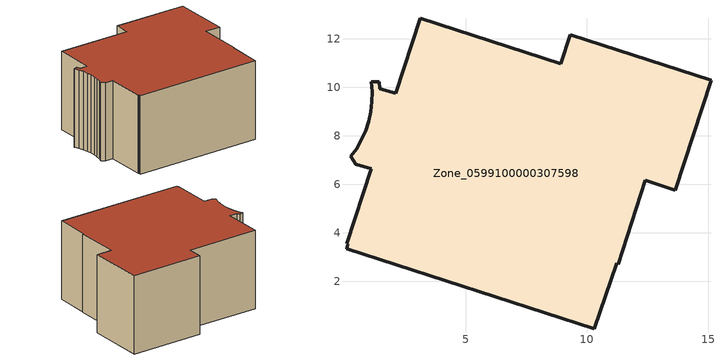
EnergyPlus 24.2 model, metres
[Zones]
Zone_0599100000307598
 floor ground (C_G): 0.88,8.2 1.01,8.59 1.1,8.99 1.15,9.4 1.16,9.81 1.12,10.22 1.45,10.23 1.47,9.94 2.12,9.74 3.13,12.85 8.92,10.97 9.31,12.16 15.11,10.28 13.64,5.76 12.41,6.17 11.29,2.71 11.22,2.74 10.29,0.04 0.1,3.35 0.16,3.53 0.1,3.55 1.11,6.64 0.48,6.84 0.28,7.15 0.51,7.47 0.71,7.83 z0
 wall outside (C_F): 1.01,8.59 0.88,8.2 0.71,7.83 0.51,7.47 0.28,7.15 0.48,6.84 1.11,6.64 0.1,3.55 0.16,3.53 0.1,3.35 10.29,0.04 11.22,2.74 11.29,2.71 12.41,6.17 13.64,5.76 15.11,10.28 9.31,12.16 8.92,10.97 3.13,12.85 2.12,9.74 1.47,9.94 1.45,10.23 1.12,10.22 1.16,9.81 1.15,9.4 1.1,8.99 1.01,8.59 z0:6.47
 roof outside (C_R): 0.48,6.84 1.11,6.64 0.1,3.55 0.16,3.53 0.1,3.35 10.29,0.04 11.22,2.74 11.29,2.71 12.41,6.17 13.64,5.76 15.11,10.28 9.31,12.16 8.92,10.97 3.13,12.85 2.12,9.74 1.47,9.94 1.45,10.23 1.12,10.22 1.16,9.81 1.15,9.4 1.1,8.99 1.01,8.59 0.88,8.2 0.71,7.83 0.51,7.47 0.28,7.15 z6.47
[BUILDING]
Pand.0599100000307598: North Axis=0; Terrain=City; Loads Convergence Tolerance Value=0.04; Temperature Convergence Tolerance Value=0.4; Solar Distribution=FullExterior; Maximum Number of Warmup Days=25; Minimum Number of Warmup Days=1
[Site:Location]
Rotterdam.The.Hague.AP_ZH_NLD Design_Conditions: Latitude=51.96; Longitude=4.45; Time Zone=1; Elevation=-4.5
[SITE:GROUNDTEMPERATURE:BUILDINGSURFACE]
18, 18, 18, 18, 18, 18, 18, 18, 18, 18, 18, 18
[MATERIAL] Thermal Absorptance=0.9; Solar Absorptance=0.7; Visible Absorptance=0.7
Name | Roughness | Thickness | Conductivity | Density | Specific Heat
G.D.1992-2005 | MediumSmooth | 0.15 | 0.06 | 540 | 1210
F.D.1992-2005 | Rough | 0.3 | 0.12 | 1920 | 840
R.D.1992-2005 | MediumRough | 0.2 | 0.08 | 1500 | 1000
[CONSTRUCTION]
C_G: G.D.1992-2005
C_F: F.D.1992-2005
C_R: R.D.1992-2005
[ZONE]
Zone_0599100000307598: Type=1; Multiplier=1; Ceiling Height=Autocalculate; Volume=Autocalculate; Floor Area=autocalculate; Part of Total Floor Area=Yes
[ZONEINFILTRATION:DESIGNFLOWRATE]
Infil_Zone_0599100000307598: Zone or ZoneList or Space or SpaceList=Zone_0599100000307598; Schedule=AlwaysOn; Design Flow Rate Calculation Method=Flow/Area; Flow Rate per Floor Area=0.0021; Constant Term Coefficient=1; Temperature Term Coefficient=0; Velocity Term Coefficient=0; Velocity Squared Term Coefficient=0
[HVACTEMPLATE:ZONE:IDEALLOADSAIRSYSTEM]
Zone_0599100000307598: Maximum Heating Supply Air Temperature=50; Minimum Cooling Supply Air Temperature=13; Maximum Heating Supply Air Humidity Ratio=0.0156; Minimum Cooling Supply Air Humidity Ratio=0.0077; Heating Limit=NoLimit; Cooling Limit=NoLimit; Dehumidification Control Type=ConstantSensibleHeatRatio; Cooling Sensible Heat Ratio=0.7; Dehumidification Setpoint=60; Humidification Control Type=None; Humidification Setpoint=30; Outdoor Air Method=None; Outdoor Air Flow Rate per Person=0.00944; Outdoor Air Flow Rate per Zone Floor Area=0; Outdoor Air Flow Rate per Zone=0; Demand Controlled Ventilation Type=None; Outdoor Air Economizer Type=NoEconomizer; Heat Recovery Type=None; Sensible Heat Recovery Effectiveness=0.7; Latent Heat Recovery Effectiveness=0.65
[ZONECONTROL:THERMOSTAT]
ThermostatControl_Zone_0599100000307598: Zone or ZoneList=Zone_0599100000307598; Control Type Schedule=DualSetpointControlType; Control 1=Thermostat_Zone_0599100000307598; Temperature Difference Between Cutout And Setpoint=0
[THERMOSTATSETPOINT:DUALSETPOINT]
Thermostat_Zone_0599100000307598: Heating Setpoint Temperature Schedule=HeatingSetpoint_Zone_0599100000307598; Cooling Setpoint Temperature Schedule=CoolingSetpoint_Zone_0599100000307598
[SCHEDULE:COMPACT]
HeatingSetpoint_Zone_0599100000307598: Through: 12/31, For: AllDays, Until: 24:00, 21
CoolingSetpoint_Zone_0599100000307598: Through: 12/31, For: AllDays, Until: 24:00, 24
DualSetpointControlType: Through: 12/31, For: AllDays, Until: 24:00, 4
AlwaysOn: Through: 12/31, For: AllDays, Until: 24:00, 1
